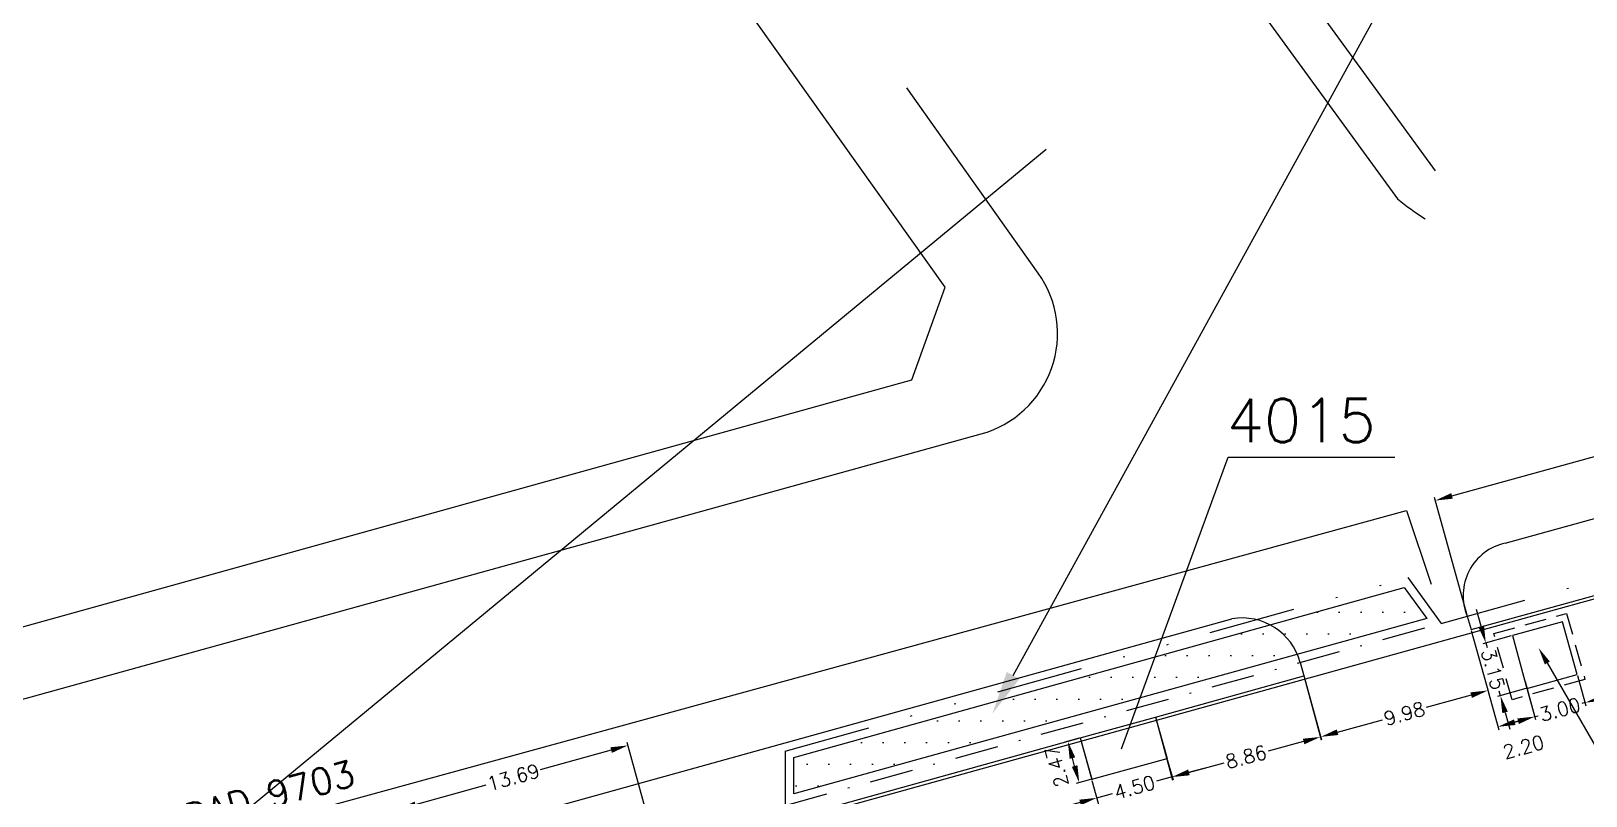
# Model space of a CAD drawing. Header units: metres. Extents: x -2640 to -492, y 2614 to 2999.
# Drawn here: x -2121.8 to -2032.4, y 2887.8 to 2931.9 of the extents above; entities that cross this region are included whole.
import ezdxf

# ---------------------------------------------------------------- set-up
doc = ezdxf.new("R2010")
doc.units = ezdxf.units.M
doc.header["$LTSCALE"] = 10
doc.header["$MEASUREMENT"] = 0
for name, pattern in [('DASHDOT2', [0.5, 0.25, -0.125, 0, -0.125]), ('DIVIDE', [1.25, 0.5, -0.25, 0, -0.25, 0, -0.25]), ('HIDDEN', [0.375, 0.25, -0.125])]:
    doc.linetypes.add(name, pattern=pattern)
doc.layers.get('DEFPOINTS').update_dxf_attribs({"linetype": 'CONTINUOUS'})
for name, color, linetype in [('CALLES', 2, 'CONTINUOUS'), ('COTAS', 2, 'CONTINUOUS'), ('EDIFICIOS', 4, 'CONTINUOUS'), ('LIMITE', 2, 'DASHDOT2'), ('LINE_02', 2, 'CONTINUOUS'), ('PERMUTA', 130, 'CONTINUOUS'), ('PROYEC', 2, 'HIDDEN'), ('TEXT-03', 3, 'CONTINUOUS'), ('Titulo (Solo límites)', 102, 'DIVIDE'), ('TMR', 220, 'CONTINUOUS')]:
    doc.layers.add(name, color=color, linetype=linetype)
doc.styles.add('ROMANS', font='romans.shx')
doc.dimstyles.new('CHICAS', dxfattribs={"dimtxt": 0.8, "dimasz": 1, "dimexe": 0.18, "dimexo": 0.0625, "dimgap": 0.09, "dimtad": 0, "dimzin": 0, "dimdsep": 46, "dimtxsty": 'ROMANS', "dimcen": 0.09, "dimclrd": 1, "dimclre": 1, "dimclrt": 7, "dimadec": 0, "dimazin": 0, "dimtfac": 1, "dimtmove": 2, "dimatfit": 3, "dimfxl": 0, "dimtolj": 1, "dimtzin": 0, "dimarcsym": 0})

# ---------------------------------------------------------------- blocks, each defined once
blk = doc.blocks.new('*D470')
at = {"layer": 'COTAS', "color": 1, "lineweight": -2}
for p, q in [((-1946.033, 2924.081), (-1947.91, 2930.849)), ((-1948.825, 2930.408), (-1992.838, 2918.202)), ((-2040.07, 2905.103), (-1996.058, 2917.309)), ((-2039.205, 2898.242), (-2041.082, 2905.01))]:
    blk.add_line(p, q, dxfattribs=at)
at = {"layer": 'COTAS', "color": 1}
for points in [[(-1948.87, 2930.569), (-1948.781, 2930.247), (-1947.862, 2930.675)], [(-2040.115, 2905.264), (-2040.026, 2904.943), (-2041.034, 2904.836)]]:
    blk.add_solid(points, dxfattribs=at)
at = {"layer": 'DEFPOINTS', "color": 0}
for p in [(-1946.016, 2924.021), (-2041.034, 2904.836), (-2039.189, 2898.182)]:
    blk.add_point(p, dxfattribs=at)
at = {"layer": 'COTAS', "color": 7, "insert": (-1994.448, 2917.756), "char_height": 0.8, "attachment_point": 5, "rotation": 15.5, "style": 'ROMANS'}
blk.add_mtext('\\A1;96.69', dxfattribs=at)
blk = doc.blocks.new('*D471')
at = {"layer": 'COTAS', "color": 1, "lineweight": -2}
for p, q in [((-2061.526, 2891.157), (-2062.354, 2890.928)), ((-2061.788, 2889.559), (-2061.913, 2890.012)), ((-2060.866, 2888.777), (-2061.694, 2888.548))]:
    blk.add_line(p, q, dxfattribs=at)
at = {"layer": 'COTAS', "color": 1}
for points in [[(-2062.074, 2889.968), (-2061.753, 2890.057), (-2062.18, 2890.976)], [(-2061.948, 2889.515), (-2061.627, 2889.604), (-2061.52, 2888.596)]]:
    blk.add_solid(points, dxfattribs=at)
at = {"layer": 'DEFPOINTS', "color": 0}
for p in [(-2061.466, 2891.174), (-2062.18, 2890.976), (-2060.806, 2888.794)]:
    blk.add_point(p, dxfattribs=at)
at = {"layer": 'COTAS', "color": 7, "insert": (-2062.814, 2889.519), "char_height": 0.8, "attachment_point": 5, "rotation": 105.5, "style": 'ROMANS'}
blk.add_mtext('\\A1;2.47', dxfattribs=at)
blk = doc.blocks.new('*D472')
at = {"layer": 'COTAS', "color": 1, "lineweight": -2}
for p, q in [((-2056.453, 2889.936), (-2056.126, 2888.756)), ((-2055.21, 2889.197), (-2054.247, 2889.464)), ((-2060.789, 2888.734), (-2060.462, 2887.554)), ((-2056.174, 2888.93), (-2057.081, 2888.678)), ((-2060.51, 2887.727), (-2059.604, 2887.979)), ((-2061.474, 2887.46), (-2062.438, 2887.193))]:
    blk.add_line(p, q, dxfattribs=at)
at = {"layer": 'COTAS', "color": 1}
for points in [[(-2055.255, 2889.358), (-2055.166, 2889.036), (-2056.174, 2888.93)], [(-2061.518, 2887.621), (-2061.429, 2887.299), (-2060.51, 2887.727)]]:
    blk.add_solid(points, dxfattribs=at)
at = {"layer": 'DEFPOINTS', "color": 0}
for p in [(-2056.47, 2889.996), (-2060.806, 2888.794), (-2060.51, 2887.727)]:
    blk.add_point(p, dxfattribs=at)
at = {"layer": 'COTAS', "color": 7, "insert": (-2058.342, 2888.329), "char_height": 0.8, "attachment_point": 5, "rotation": 15.5, "style": 'ROMANS'}
blk.add_mtext('\\A1;4.50', dxfattribs=at)
blk = doc.blocks.new('*D473')
at = {"layer": 'COTAS', "color": 1, "lineweight": -2}
for p, q in [((-2048.559, 2894.624), (-2047.597, 2891.057)), ((-2057.113, 2892.316), (-2056.151, 2888.749)), ((-2048.609, 2890.97), (-2050.657, 2890.418)), ((-2055.233, 2889.184), (-2053.185, 2889.736))]:
    blk.add_line(p, q, dxfattribs=at)
at = {"layer": 'COTAS', "color": 1}
for points in [[(-2048.653, 2891.131), (-2048.566, 2890.809), (-2047.644, 2891.231)], [(-2055.276, 2889.345), (-2055.189, 2889.023), (-2056.198, 2888.923)]]:
    blk.add_solid(points, dxfattribs=at)
at = {"layer": 'DEFPOINTS', "color": 0}
for p in [(-2048.575, 2894.684), (-2057.13, 2892.377), (-2056.198, 2888.923)]:
    blk.add_point(p, dxfattribs=at)
at = {"layer": 'COTAS', "color": 7, "insert": (-2051.921, 2890.077), "char_height": 0.8, "attachment_point": 5, "rotation": 15.09583, "style": 'ROMANS'}
blk.add_mtext('\\A1;8.86', dxfattribs=at)
blk = doc.blocks.new('*D474')
at = {"layer": 'COTAS', "color": 1, "lineweight": -2}
for p, q in [((-2038.958, 2897.351), (-2037.954, 2893.731)), ((-2048.575, 2894.684), (-2047.571, 2891.064)), ((-2038.966, 2893.637), (-2041.55, 2892.921)), ((-2046.656, 2891.505), (-2044.072, 2892.221))]:
    blk.add_line(p, q, dxfattribs=at)
at = {"layer": 'COTAS', "color": 1}
for points in [[(-2039.011, 2893.798), (-2038.922, 2893.477), (-2038.002, 2893.905)], [(-2046.7, 2891.665), (-2046.611, 2891.344), (-2047.619, 2891.238)]]:
    blk.add_solid(points, dxfattribs=at)
at = {"layer": 'DEFPOINTS', "color": 0}
for p in [(-2038.975, 2897.411), (-2048.592, 2894.744), (-2047.619, 2891.238)]:
    blk.add_point(p, dxfattribs=at)
at = {"layer": 'COTAS', "color": 7, "insert": (-2042.811, 2892.571), "char_height": 0.8, "attachment_point": 5, "rotation": 15.5, "style": 'ROMANS'}
blk.add_mtext('\\A1;9.98', dxfattribs=at)
blk = doc.blocks.new('*D484')
at = {"layer": 'COTAS', "color": 1, "lineweight": -2}
for p, q in [((-2088.461, 2890.476), (-2092.539, 2889.345)), ((-2085.98, 2885.271), (-2087.546, 2890.917)), ((-2099.726, 2887.352), (-2095.649, 2888.483)), ((-2099.172, 2881.612), (-2100.738, 2887.258))]:
    blk.add_line(p, q, dxfattribs=at)
at = {"layer": 'COTAS', "color": 1}
for points in [[(-2088.506, 2890.636), (-2088.417, 2890.315), (-2087.498, 2890.743)], [(-2099.771, 2887.512), (-2099.682, 2887.191), (-2100.69, 2887.085)]]:
    blk.add_solid(points, dxfattribs=at)
at = {"layer": 'DEFPOINTS', "color": 0}
for p in [(-2100.69, 2887.085), (-2085.963, 2885.21), (-2099.155, 2881.552)]:
    blk.add_point(p, dxfattribs=at)
at = {"layer": 'COTAS', "color": 7, "insert": (-2094.094, 2888.914), "char_height": 0.8, "attachment_point": 5, "rotation": 15.5, "style": 'ROMANS'}
blk.add_mtext('\\A1;13.69', dxfattribs=at)
blk = doc.blocks.new('*D570')
at = {"layer": 'COTAS', "color": 1, "lineweight": -2}
for p, q in [((-2037.986, 2893.844), (-2037.375, 2891.642)), ((-2035.866, 2894.432), (-2035.255, 2892.229)), ((-2036.459, 2892.082), (-2036.267, 2892.136))]:
    blk.add_line(p, q, dxfattribs=at)
at = {"layer": 'COTAS', "color": 1}
for points in [[(-2036.504, 2892.243), (-2036.415, 2891.922), (-2037.423, 2891.815)], [(-2036.311, 2892.296), (-2036.222, 2891.975), (-2035.303, 2892.403)]]:
    blk.add_solid(points, dxfattribs=at)
at = {"layer": 'DEFPOINTS', "color": 0}
for p in [(-2038.002, 2893.905), (-2035.882, 2894.492), (-2035.303, 2892.403)]:
    blk.add_point(p, dxfattribs=at)
at = {"layer": 'COTAS', "color": 7, "insert": (-2035.958, 2890.649), "char_height": 0.8, "attachment_point": 5, "rotation": 15.5, "style": 'ROMANS'}
blk.add_mtext('\\A1;2.20', dxfattribs=at)
blk = doc.blocks.new('*D571')
at = {"layer": 'COTAS', "color": 1, "lineweight": -2}
for p, q in [((-2032.846, 2894.771), (-2032.364, 2893.031)), ((-2035.737, 2893.969), (-2035.255, 2892.229)), ((-2032.412, 2893.205), (-2032.596, 2893.154)), ((-2031.448, 2893.472), (-2030.485, 2893.739)), ((-2036.267, 2892.136), (-2037.23, 2891.868)), ((-2035.303, 2892.403), (-2035.119, 2892.454))]:
    blk.add_line(p, q, dxfattribs=at)
at = {"layer": 'COTAS', "color": 1}
for points in [[(-2031.493, 2893.632), (-2031.404, 2893.311), (-2032.412, 2893.205)], [(-2036.311, 2892.296), (-2036.222, 2891.975), (-2035.303, 2892.403)]]:
    blk.add_solid(points, dxfattribs=at)
at = {"layer": 'DEFPOINTS', "color": 0}
for p in [(-2032.863, 2894.831), (-2035.754, 2894.029), (-2035.303, 2892.403)]:
    blk.add_point(p, dxfattribs=at)
at = {"layer": 'COTAS', "color": 7, "insert": (-2033.858, 2892.804), "char_height": 0.8, "attachment_point": 5, "rotation": 15.5, "style": 'ROMANS'}
blk.add_mtext('\\A1;3.00', dxfattribs=at)
blk = doc.blocks.new('*D575')
at = {"layer": 'DEFPOINTS', "color": 0}
for p in [(-2038.125, 2896.64), (-2036.596, 2897.065), (-2035.754, 2894.029)]:
    blk.add_point(p, dxfattribs=at)
at = {"layer": 'EDIFICIOS', "color": 1, "lineweight": -2}
for p, q in [((-2038.392, 2897.604), (-2038.659, 2898.568)), ((-2036.656, 2897.048), (-2038.298, 2896.592)), ((-2038.125, 2896.64), (-2038.054, 2896.384)), ((-2035.814, 2894.012), (-2037.456, 2893.557)), ((-2037.283, 2893.605), (-2037.354, 2893.861)), ((-2037.016, 2892.641), (-2036.748, 2891.678))]:
    blk.add_line(p, q, dxfattribs=at)
at = {"layer": 'EDIFICIOS', "color": 1}
for points in [[(-2038.231, 2897.649), (-2038.553, 2897.56), (-2038.125, 2896.64)], [(-2036.855, 2892.686), (-2037.176, 2892.597), (-2037.283, 2893.605)]]:
    blk.add_solid(points, dxfattribs=at)
at = {"layer": 'EDIFICIOS', "color": 7, "insert": (-2037.704, 2895.123), "char_height": 0.8, "attachment_point": 5, "rotation": 285.5, "style": 'ROMANS'}
blk.add_mtext('\\A1;3.15', dxfattribs=at)

msp = doc.modelspace()

# ---------------------------------------------------------------- hatches: boundary and pattern name
at = {"layer": 'PERMUTA'}
h = msp.add_hatch(dxfattribs=at)
h.set_pattern_fill('DOTS', color=256, scale=20, style=0)
h.set_pattern_definition([(0, (-2264.68, 1649.6632), (0.625, 1.25), [0, -1.25])])
h.paths.add_polyline_path([(-2077.95, 2890.041), (-2042.814, 2899.827), (-2041.52, 2898.055), (-2077.95, 2887.952)])

# ---------------------------------------------------------------- linework, layer by layer
at = {"layer": 'CALLES'}
for p, q in [((-2074.468, 2969.673), (-2041.044, 2923.816)), ((-2076.642, 2968.089), (-2043.199, 2922.205)), ((-2069.247, 2917.114), (-2097.035, 2956.202)), ((-2063.881, 2917.923), (-2071.45, 2928.581)), ((-2038.975, 2897.411), (-1945.805, 2923.25)), ((-2071.148, 2911.777), (-2069.247, 2917.114)), ((-2173.718, 2883.31), (-2071.148, 2911.777)), ((-2131.659, 2890.823), (-2067.172, 2908.667)), ((-2037.006, 2902.388), (-2027.589, 2905)), ((-2098.785, 2885.256), (-2052.734, 2898.031)), ((-2057.13, 2892.377), (-2048.592, 2894.744)), ((-2083.813, 2884.977), (-2061.466, 2891.174))]:
    msp.add_line(p, q, dxfattribs=at)
for centre, radius, start, end in [((-2034.877, 2931.928), 12.798, 229.4415, 238.24123), ((-2068.772, 2914.449), 6, 285.46706, 35.38176), ((-2036.349, 2899.378), 3.081, 102.31991, 202.83384), ((-2052.16, 2894.603), 3.476, 15.21244, 99.50503)]:
    msp.add_arc(centre, radius, start, end, dxfattribs=at)
at = {"layer": 'COTAS'}
for p, q in [((-2039.189, 2898.182), (-2038.975, 2897.411)), ((-2048.806, 2895.515), (-2048.575, 2894.684))]:
    msp.add_line(p, q, dxfattribs=at)
at = {"layer": 'COTAS', "color": 1}
msp.add_line((-2034.586, 2895.489), (-2030.475, 2888.36), dxfattribs=at)
msp.add_solid([(-2034.73, 2895.406), (-2034.441, 2895.572), (-2035.085, 2896.355)], dxfattribs=at)
at = {"layer": 'EDIFICIOS'}
for p, q in [((-2061.466, 2891.174), (-2057.13, 2892.377)), ((-2057.13, 2892.377), (-2056.47, 2889.996)), ((-2061.466, 2891.174), (-2060.806, 2888.794)), ((-2060.806, 2888.794), (-2056.47, 2889.996))]:
    msp.add_line(p, q, dxfattribs=at)
msp.add_lwpolyline([(-2033.705, 2897.866), (-2036.596, 2897.065), (-2035.754, 2894.029), (-2032.863, 2894.831)], close=True, dxfattribs=at)
at = {"layer": 'LIMITE'}
msp.add_line((-2078.45, 2887.294), (-2040.69, 2897.766), dxfattribs=at)
at = {"layer": 'LINE_02', "color": 1}
for p, q in [((-2151.905, 2874.33), (-2042.693, 2904.27)), ((-2042.693, 2904.27), (-2041.275, 2900.021))]:
    msp.add_line(p, q, dxfattribs=at)
at = {"layer": 'PERMUTA'}
msp.add_lwpolyline([(-2077.95, 2890.041), (-2042.814, 2899.827), (-2041.52, 2898.055), (-2077.95, 2887.952)], close=True, dxfattribs=at)
at = {"layer": 'PROYEC'}
msp.add_line((-2061.466, 2891.174), (-2059.836, 2885.296), dxfattribs=at)
at = {"layer": 'PROYEC', "ltscale": 0.5}
msp.add_lwpolyline([(-2032.419, 2894.539), (-2036.611, 2893.376), (-2037.666, 2897.183), (-2033.474, 2898.345)], close=True, dxfattribs=at)
at = {"layer": 'TEXT-03'}
for p, q in [((-2065.33, 2894.769), (-2036.397, 2947.382)), ((-2120.005, 2878.314), (-2063.431, 2925.049))]:
    msp.add_line(p, q, dxfattribs=at)
at = {"layer": 'TEXT-03', "color": 1}
msp.add_lwpolyline([(-2059.097, 2890.541), (-2052.951, 2907.339), (-2043.356, 2907.339)], dxfattribs=at)
at = {"layer": 'TEXT-03'}
msp.add_solid([(-2064.964, 2894.571), (-2065.697, 2894.967), (-2066.52, 2892.57)], dxfattribs=at)
at = {"layer": 'Titulo (Solo límites)'}
for p, q in [((-2040.69, 2897.766), (-2025.787, 2901.899)), ((-2078.45, 2890.421), (-2042.614, 2900.402)), ((-2042.614, 2900.402), (-2040.69, 2897.766)), ((-2078.45, 2890.421), (-2078.45, 2887.294))]:
    msp.add_line(p, q, dxfattribs=at)
at = {"layer": 'TMR'}
msp.add_lwpolyline([(-1710.095, 2828.578), (-1729.399, 2838.37), (-1740.798, 2844.192), (-1755.71, 2851.809), (-1774.795, 2861.557), (-1775.241, 2861.785), (-1879.838, 2915.212), (-1880.283, 2915.439), (-1899.541, 2925.276), (-1900.463, 2925.747), (-1908.717, 2929.963), (-1917.772, 2930.816), (-1922.335, 2929.551), (-1928.918, 2927.725), (-1950.277, 2921.802), (-2032.041, 2899.127), (-2034.392, 2898.475), (-2040.423, 2896.802), (-2078.183, 2886.33), (-2090.521, 2882.909), (-2100.931, 2880.022), (-2100.931, 2852.615), (-2110.61, 2852.615), (-2130.61, 2852.603)], dxfattribs=at)

# ---------------------------------------------------------------- texts
at = {"layer": 'TEXT-03', "color": 4, "style": 'ROMANS'}
msp.add_text('4015', height=2.5, dxfattribs=at).set_placement((-2053.034, 2908.194))
msp.add_text('PUBLICIDAD 9703', height=1.5, rotation=15.16252, dxfattribs=at).set_placement((-2120.081, 2883.863))

# ---------------------------------------------------------------- dimensions: what is measured, and where the dimension line sits
at = {"layer": 'COTAS'}
for p1, p2, distance, picture, middle in [((-1946.016, 2924.021), (-2039.189, 2898.182), -6.905, '*D470', (-1994.448, 2917.756)), ((-2038.975, 2897.411), (-2048.592, 2894.744), 3.639, '*D474', (-2042.811, 2892.571)), ((-2048.575, 2894.684), (-2057.13, 2892.377), 3.577, '*D473', (-2051.921, 2890.077)), ((-2060.806, 2888.794), (-2061.466, 2891.174), 0.741, '*D471', (-2062.814, 2889.519)), ((-2085.963, 2885.21), (-2099.155, 2881.552), -5.741, '*D484', (-2094.094, 2888.914)), ((-2056.47, 2889.996), (-2060.806, 2888.794), 1.107, '*D472', (-2058.342, 2888.329))]:
    dim = msp.add_aligned_dim(p1=p1, p2=p2, distance=distance, dimstyle='CHICAS', dxfattribs=at)
    dim.commit()
    dim.dimension.update_dxf_attribs({"geometry": picture, "text_midpoint": middle})
for p1, p2, picture, middle in [((-2032.863, 2894.831), (-2035.754, 2894.029), '*D571', (-2033.858, 2892.804)), ((-2038.002, 2893.905), (-2035.882, 2894.492), '*D570', (-2035.958, 2890.649))]:
    dim = msp.add_linear_dim(base=(-2035.303, 2892.403), p1=p1, p2=p2, angle=15.5, dimstyle='CHICAS', dxfattribs=at)
    dim.commit()
    dim.dimension.update_dxf_attribs({"geometry": picture, "text_midpoint": middle})
at = {"layer": 'EDIFICIOS'}
dim = msp.add_aligned_dim(p1=(-2035.754, 2894.029), p2=(-2036.596, 2897.065), distance=1.587, dimstyle='CHICAS', dxfattribs=at)
dim.commit()
dim.dimension.update_dxf_attribs({"geometry": '*D575', "text_midpoint": (-2037.704, 2895.123)})

doc.saveas('drawing.dxf')
